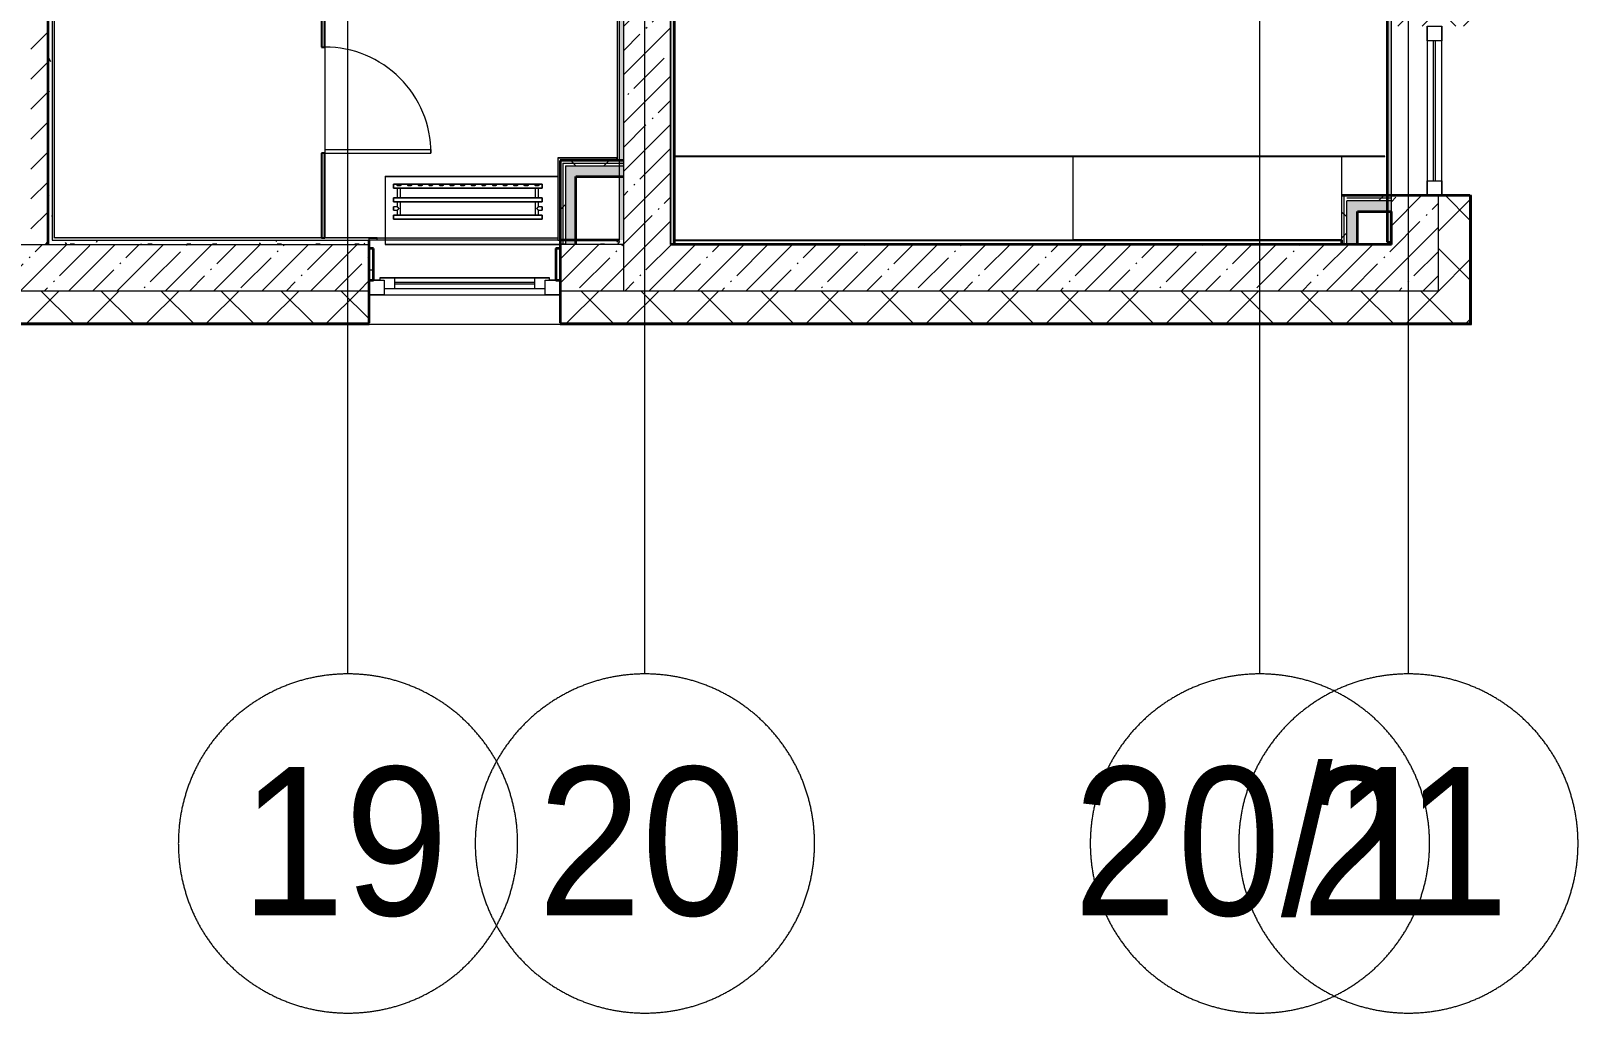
# Model space of a CAD drawing. Header units: millimetres. Extents: x 3914 to 443608, y -156176 to 78197.
# Drawn here: x 244029 to 251324, y -149484 to -144851 of the extents above; entities that cross this region are included whole.
import ezdxf

# ---------------------------------------------------------------- set-up
doc = ezdxf.new("R2010")
doc.units = ezdxf.units.MM
doc.linetypes.add('50_200_ШТРИХ_1Т_ш5_п1_п1_', pattern=[700, 500, -100, 0, -100])
doc.layers.add('A-AREA-PATT-2', color=7, linetype='Continuous', lineweight=5, true_color=0xcde0ef, transparency=1)
for name, color, linetype, lineweight in [('A-DOOR-1', 7, 'Continuous', 5), ('A-FLOR', 7, 'Continuous', 9), ('A-GENM', 7, 'Continuous', 9), ('A-GENM-1', 7, 'Continuous', 25), ('A-GLAZ', 7, 'Continuous', 9), ('A-GLAZ-1', 7, 'Continuous', 5), ('A-WALL', 7, 'Continuous', 5), ('A-WALL-1', 7, 'Continuous', 35), ('I-WALL', 7, 'Continuous', 5), ('S-STRS-MBND', 7, 'Continuous', 9), ('Оси', 7, 'Continuous', 9), ('Оси-1', 7, '50_200_ШТРИХ_1Т_ш5_п1_п1_', 9)]:
    doc.layers.add(name, color=color, linetype=linetype, lineweight=lineweight)
doc.layers.add('A-WALL-FNSH-1', color=9, linetype='Continuous', lineweight=5, true_color=0x808080)
doc.layers.add('M-EQPM-6', color=7, linetype='Continuous', lineweight=9, true_color=0xd0d4d8)
doc.styles.add('Arial', font='arial.ttf', dxfattribs={"width": 0.9, "height": 700})
pattern_1 = [(45, (174964.42, -145977.62), (-141.42136, 141.42136), []), (135, (174964.42, -145977.62), (-141.42136, -141.42136), [])]
pattern_2 = [(45, (174964.42, -145977.62), (-114.04925, 114.04925), []), (45, (175078.47, -145977.62), (-114.04925, 114.04925), [201.612, -40.322, 6.706, -33.617])]
pattern_3 = [(0, (174964.42, -145977.62), (243.84, 60.96), [20.117, -162.763, 20.117, -162.763, -975.36]), (0, (174964.42, -145977.62), (243.84, 60.96), [-365.76, 20.117, -345.643, 20.117, -162.763, -426.72]), (0, (174964.42, -145977.62), (243.84, 60.96), [-914.4, 20.117, -101.803, 20.117, -284.683]), (120, (175055.86, -145947.14), (-174.71291, 180.691634), [20.117, -162.763, 20.117, -162.763, -975.36]), (120, (175055.86, -145947.14), (-174.71291, 180.691634), [-365.76, 20.117, -345.643, 20.117, -162.763, -426.72]), (120, (175055.86, -145947.14), (-174.71291, 180.691634), [-914.4, 20.117, -101.803, 20.117, -284.683]), (240, (175086.34, -145825.22), (-69.12709, -241.651634), [20.117, -162.763, 20.117, -162.763, -975.36]), (240, (175086.34, -145825.22), (-69.12709, -241.651634), [-365.76, 20.117, -345.643, 20.117, -162.763, -426.72]), (240, (175086.34, -145825.22), (-69.12709, -241.651634), [-914.4, 20.117, -101.803, 20.117, -284.683])]
pattern_4 = [(45, (174964.42, -145977.62), (-212.132, 212.132), []), (135, (174964.42, -145977.62), (-212.132, -212.132), [])]

# ---------------------------------------------------------------- blocks, each defined once
blk = doc.blocks.new('120_Окно_СКБ_1Ст - 120_Окно_СКБ_1Ст 900х2500_h_-22445987-Объем проектирования 2 этажа')
at = {"layer": 'A-GLAZ'}
for p, q in [((-450, -127), (-450, -57)), ((-450, -57), (-380, -57)), ((-380, -57), (-380, -127)), ((380, -127), (380, -57)), ((380, -57), (450, -57)), ((450, -57), (450, -127)), ((-380, -127), (-450, -127)), ((-380, -127), (-400, -127)), ((-400, -127), (-400, -137)), ((-400, -137), (400, -137)), ((400, -137), (-400, -137)), ((380, -87), (-380, -87)), ((-380, -87), (-380, -127)), ((-330, -137), (-330, -87)), ((330, -137), (330, -87)), ((380, -127), (380, -87)), ((450, -127), (380, -127)), ((400, -127), (380, -127)), ((400, -137), (400, -127))]:
    blk.add_line(p, q, dxfattribs=at)
at = {"layer": 'A-GLAZ-1'}
for p, q in [((450, -57), (-450, -57)), ((-430, -127), (-400, -127)), ((-330, -107), (330, -107)), ((330, -117), (-330, -117)), ((400, -127), (430, -127))]:
    blk.add_line(p, q, dxfattribs=at)
blk = doc.blocks.new('120_Окно_СКБ_1Ст - 120_Окно_СКБ_1Ст 800х2500 EI30-23532001-Объем проектирования 2 этажа')
at = {"layer": 'A-GLAZ'}
for p, q in [((-400, -127), (-400, -57)), ((-400, -57), (-330, -57)), ((-330, -57), (-330, -127)), ((330, -127), (330, -57)), ((330, -57), (400, -57)), ((400, -57), (400, -127)), ((-330, -127), (-400, -127)), ((400, -127), (330, -127))]:
    blk.add_line(p, q, dxfattribs=at)
at = {"layer": 'A-GLAZ-1'}
for p, q in [((400, -57), (-400, -57)), ((-400, -127), (400, -127)), ((330, -87), (-330, -87)), ((330, -97), (-330, -97))]:
    blk.add_line(p, q, dxfattribs=at)
blk = doc.blocks.new('radiator_prado_classic_z_tip_30_po exemplyaru - Classic Z Тип 30-500-V466-Объем проектирования 2 этажа')
at = {"layer": 'M-EQPM-6'}
for p, q in [((0, 228), (0, 210)), ((700, 228), (0, 228)), ((0, 210), (0, 228)), ((0, 228), (12.5, 228)), ((12.5, 228), (37.5, 228)), ((37.5, 228), (12.5, 228)), ((12.5, 228), (37.5, 228)), ((12.5, 228), (17.5, 223)), ((12.5, 228), (17.5, 223)), ((32.5, 223), (17.5, 223)), ((17.5, 223), (32.5, 223)), ((32.5, 223), (37.5, 228)), ((37.5, 228), (32.5, 223)), ((37.5, 228), (62.5, 228)), ((62.5, 228), (87.5, 228)), ((87.5, 228), (62.5, 228)), ((62.5, 228), (87.5, 228)), ((62.5, 228), (67.5, 223)), ((62.5, 228), (67.5, 223)), ((82.5, 223), (67.5, 223)), ((67.5, 223), (82.5, 223)), ((82.5, 223), (87.5, 228)), ((87.5, 228), (82.5, 223)), ((87.5, 228), (112.5, 228)), ((112.5, 228), (137.5, 228)), ((137.5, 228), (112.5, 228)), ((112.5, 228), (137.5, 228)), ((112.5, 228), (117.5, 223)), ((112.5, 228), (117.5, 223)), ((132.5, 223), (117.5, 223)), ((117.5, 223), (132.5, 223)), ((132.5, 223), (137.5, 228)), ((137.5, 228), (132.5, 223)), ((137.5, 228), (162.5, 228)), ((162.5, 228), (187.5, 228)), ((187.5, 228), (162.5, 228)), ((162.5, 228), (187.5, 228)), ((162.5, 228), (167.5, 223)), ((162.5, 228), (167.5, 223)), ((182.5, 223), (167.5, 223)), ((167.5, 223), (182.5, 223)), ((182.5, 223), (187.5, 228)), ((187.5, 228), (182.5, 223)), ((187.5, 228), (212.5, 228)), ((212.5, 228), (237.5, 228)), ((237.5, 228), (212.5, 228)), ((212.5, 228), (237.5, 228)), ((212.5, 228), (217.5, 223)), ((212.5, 228), (217.5, 223)), ((232.5, 223), (217.5, 223)), ((217.5, 223), (232.5, 223)), ((232.5, 223), (237.5, 228)), ((237.5, 228), (232.5, 223)), ((237.5, 228), (262.5, 228)), ((262.5, 228), (287.5, 228)), ((287.5, 228), (262.5, 228)), ((262.5, 228), (287.5, 228)), ((262.5, 228), (267.5, 223)), ((262.5, 228), (267.5, 223)), ((282.5, 223), (267.5, 223)), ((267.5, 223), (282.5, 223)), ((282.5, 223), (287.5, 228)), ((287.5, 228), (282.5, 223)), ((287.5, 228), (312.5, 228)), ((312.5, 228), (337.5, 228)), ((337.5, 228), (312.5, 228)), ((312.5, 228), (337.5, 228)), ((312.5, 228), (317.5, 223)), ((312.5, 228), (317.5, 223)), ((332.5, 223), (317.5, 223)), ((317.5, 223), (332.5, 223)), ((332.5, 223), (337.5, 228)), ((337.5, 228), (332.5, 223)), ((337.5, 228), (362.5, 228)), ((362.5, 228), (387.5, 228)), ((387.5, 228), (362.5, 228)), ((362.5, 228), (387.5, 228)), ((362.5, 228), (367.5, 223)), ((362.5, 228), (367.5, 223)), ((382.5, 223), (367.5, 223)), ((367.5, 223), (382.5, 223)), ((382.5, 223), (387.5, 228)), ((387.5, 228), (382.5, 223)), ((387.5, 228), (412.5, 228)), ((412.5, 228), (437.5, 228)), ((437.5, 228), (412.5, 228)), ((412.5, 228), (437.5, 228)), ((412.5, 228), (417.5, 223)), ((412.5, 228), (417.5, 223)), ((432.5, 223), (417.5, 223)), ((417.5, 223), (432.5, 223)), ((432.5, 223), (437.5, 228)), ((437.5, 228), (432.5, 223)), ((437.5, 228), (462.5, 228)), ((462.5, 228), (487.5, 228)), ((487.5, 228), (462.5, 228)), ((462.5, 228), (487.5, 228)), ((462.5, 228), (467.5, 223)), ((462.5, 228), (467.5, 223)), ((482.5, 223), (467.5, 223)), ((467.5, 223), (482.5, 223)), ((482.5, 223), (487.5, 228)), ((487.5, 228), (482.5, 223)), ((487.5, 228), (512.5, 228)), ((512.5, 228), (537.5, 228)), ((537.5, 228), (512.5, 228)), ((512.5, 228), (537.5, 228)), ((512.5, 228), (517.5, 223)), ((512.5, 228), (517.5, 223)), ((532.5, 223), (517.5, 223)), ((517.5, 223), (532.5, 223)), ((532.5, 223), (537.5, 228)), ((537.5, 228), (532.5, 223)), ((537.5, 228), (562.5, 228)), ((562.5, 228), (587.5, 228)), ((587.5, 228), (562.5, 228)), ((562.5, 228), (587.5, 228)), ((562.5, 228), (567.5, 223)), ((562.5, 228), (567.5, 223)), ((582.5, 223), (567.5, 223)), ((567.5, 223), (582.5, 223)), ((582.5, 223), (587.5, 228)), ((587.5, 228), (582.5, 223)), ((587.5, 228), (612.5, 228)), ((612.5, 228), (637.5, 228)), ((637.5, 228), (612.5, 228)), ((612.5, 228), (637.5, 228)), ((612.5, 228), (617.5, 223)), ((617.5, 223), (612.5, 228)), ((632.5, 223), (617.5, 223)), ((617.5, 223), (632.5, 223)), ((632.5, 223), (637.5, 228)), ((637.5, 228), (632.5, 223)), ((637.5, 228), (662.5, 228)), ((662.5, 228), (687.5, 228)), ((687.5, 228), (662.5, 228)), ((662.5, 228), (687.5, 228)), ((662.5, 228), (667.5, 223)), ((662.5, 228), (667.5, 223)), ((682.5, 223), (667.5, 223)), ((667.5, 223), (682.5, 223)), ((682.5, 223), (686.1, 226.6)), ((686.1, 226.6), (682.5, 223)), ((689.8, 228), (700, 228)), ((700, 210), (700, 228)), ((700, 228), (700, 210)), ((0, 210), (700, 210)), ((17.8, 210), (0, 210)), ((525, 164), (0, 164)), ((0, 164), (0, 146)), ((0, 146), (0, 164)), ((0, 164), (17.8, 164)), ((0, 146), (700, 146)), ((18.5, 146), (0, 146)), ((17.5, 210), (17.5, 164)), ((17.5, 210), (17.5, 164)), ((17.8, 210), (17.5, 210)), ((17.5, 210), (17.8, 210)), ((17.8, 210), (17.5, 210)), ((17.5, 210), (32.5, 210)), ((17.8, 164), (17.5, 164)), ((17.5, 164), (17.8, 164)), ((17.8, 164), (17.5, 164)), ((17.5, 164), (31.5, 164)), ((17.5, 146), (17.5, 121.5)), ((17.5, 146), (17.5, 121.5)), ((17.5, 146), (17.8, 146)), ((18.5, 146), (17.5, 146)), ((17.5, 146), (18.5, 146)), ((19.7, 146), (17.5, 146)), ((32.2, 210), (17.8, 210)), ((17.8, 210), (18.5, 210)), ((32.2, 210), (17.8, 210)), ((21.2, 164), (17.8, 164)), ((17.8, 164), (32.2, 164)), ((32.2, 164), (17.8, 164)), ((17.8, 146), (18.5, 146)), ((18.5, 210), (19.7, 210)), ((18.5, 146), (23.1, 146)), ((19.7, 146), (18.5, 146)), ((18.5, 146), (32.2, 146)), ((19.7, 210), (21.2, 210)), ((23.1, 146), (19.7, 146)), ((23.1, 146), (19.7, 146)), ((21.2, 210), (23.1, 210)), ((25, 164), (21.2, 164)), ((23.1, 210), (25, 210)), ((23.1, 146), (32.2, 146)), ((25, 146), (23.1, 146)), ((32.5, 146), (23.1, 146)), ((25, 210), (32.2, 210)), ((32.2, 164), (25, 164)), ((32.2, 146), (25, 146)), ((31.5, 164), (32.2, 164)), ((32.5, 210), (32.2, 210)), ((32.2, 210), (32.5, 210)), ((32.5, 210), (32.2, 210)), ((667.8, 210), (32.2, 210)), ((32.5, 164), (32.2, 164)), ((32.2, 164), (32.5, 164)), ((32.5, 164), (32.2, 164)), ((32.2, 164), (32.5, 164)), ((32.2, 164), (525, 164)), ((32.2, 146), (32.5, 146)), ((32.5, 146), (32.2, 146)), ((32.2, 146), (32.5, 146)), ((667.8, 146), (32.2, 146)), ((32.5, 164), (32.5, 210)), ((32.5, 164), (32.5, 210)), ((32.5, 82), (32.5, 146)), ((32.5, 82), (32.5, 146)), ((700, 164), (526.4, 164)), ((526.4, 164), (667.8, 164)), ((667.5, 210), (667.5, 164)), ((667.5, 210), (667.5, 164)), ((667.8, 210), (667.5, 210)), ((667.5, 210), (668.5, 210)), ((667.8, 210), (667.5, 210)), ((667.5, 210), (667.8, 210)), ((667.8, 164), (667.5, 164)), ((667.5, 164), (682.5, 164)), ((667.8, 164), (667.5, 164)), ((667.5, 164), (667.8, 164)), ((667.5, 146), (667.5, 82)), ((667.5, 146), (667.5, 82)), ((667.5, 146), (667.8, 146)), ((673.1, 146), (667.5, 146)), ((667.5, 146), (667.8, 146)), ((667.8, 146), (667.5, 146)), ((668.5, 210), (667.8, 210)), ((682.2, 210), (667.8, 210)), ((667.8, 210), (682.2, 210)), ((682.2, 164), (667.8, 164)), ((673.1, 164), (667.8, 164)), ((667.8, 164), (682.2, 164)), ((667.8, 146), (681.5, 146)), ((667.8, 146), (668.5, 146)), ((676.9, 146), (667.8, 146)), ((671.2, 210), (668.5, 210)), ((668.5, 210), (669.7, 210)), ((668.5, 146), (671.2, 146)), ((669.7, 210), (673.1, 210)), ((682.2, 210), (671.2, 210)), ((671.2, 146), (681.5, 146)), ((673.1, 210), (676.9, 210)), ((682.2, 164), (673.1, 164)), ((678.7, 146), (673.1, 146)), ((676.9, 210), (682.5, 210)), ((680.3, 146), (676.9, 146)), ((682.2, 146), (678.7, 146)), ((681.5, 146), (680.3, 146)), ((681.5, 146), (682.5, 146)), ((681.5, 146), (682.5, 146)), ((682.2, 146), (681.5, 146)), ((700, 146), (681.5, 146)), ((682.5, 210), (682.2, 210)), ((682.5, 210), (682.2, 210)), ((682.2, 210), (682.5, 210)), ((700, 210), (682.2, 210)), ((682.5, 164), (682.2, 164)), ((682.5, 164), (682.2, 164)), ((682.2, 164), (682.5, 164)), ((682.2, 164), (700, 164)), ((682.5, 146), (682.2, 146)), ((682.5, 146), (682.2, 146)), ((682.5, 164), (682.5, 210)), ((682.5, 164), (682.5, 210)), ((682.5, 121.5), (682.5, 146)), ((682.5, 121.5), (682.5, 146)), ((700, 146), (700, 164)), ((700, 164), (700, 146)), ((17.5, 121.5), (0, 121.5)), ((17.5, 121.5), (0, 121.5)), ((0, 121.5), (0, 120.5)), ((0, 106.5), (0, 121.5)), ((0, 120.5), (0, 107.5)), ((0, 120.5), (0, 119.3)), ((0, 114), (0, 120.5)), ((0, 120.5), (0, 120.5)), ((0, 119.3), (0, 117.8)), ((0, 117.8), (0, 114)), ((0, 114), (0, 110.3)), ((0, 107.5), (0, 114)), ((0, 110.3), (0, 108.7)), ((0, 108.7), (0, 107.5)), ((0, 107.5), (0, 106.5)), ((0, 107.5), (0, 107.5)), ((0, 106.5), (17.5, 106.5)), ((0, 106.5), (17.5, 106.5)), ((700, 82), (0, 82)), ((0, 82), (0, 64)), ((0, 64), (0, 82)), ((0, 82), (18.5, 82)), ((17.5, 106.5), (17.5, 82)), ((17.5, 106.5), (17.5, 82)), ((18.5, 82), (17.5, 82)), ((17.5, 82), (18.5, 82)), ((17.8, 82), (17.5, 82)), ((17.5, 82), (31.5, 82)), ((18.5, 82), (17.8, 82)), ((32.2, 82), (18.5, 82)), ((18.5, 82), (23.1, 82)), ((32.2, 82), (18.5, 82)), ((23.1, 82), (30.3, 82)), ((30.3, 82), (32.2, 82)), ((31.5, 82), (32.5, 82)), ((32.5, 82), (32.2, 82)), ((32.2, 82), (32.5, 82)), ((32.5, 82), (32.2, 82)), ((32.2, 82), (667.8, 82)), ((667.8, 82), (667.5, 82)), ((667.5, 82), (680.3, 82)), ((667.8, 82), (667.5, 82)), ((667.5, 82), (667.8, 82)), ((681.5, 82), (667.8, 82)), ((681.5, 82), (667.8, 82)), ((667.8, 82), (669.7, 82)), ((669.7, 82), (673.1, 82)), ((673.1, 82), (678.7, 82)), ((678.7, 82), (681.5, 82)), ((680.3, 82), (682.5, 82)), ((682.5, 82), (681.5, 82)), ((682.5, 82), (681.5, 82)), ((681.5, 82), (682.5, 82)), ((681.5, 82), (700, 82)), ((700, 121.5), (682.5, 121.5)), ((700, 121.5), (682.5, 121.5)), ((682.5, 82), (682.5, 106.5)), ((682.5, 106.5), (700, 106.5)), ((682.5, 82), (682.5, 106.5)), ((682.5, 106.5), (700, 106.5)), ((700, 121.5), (700, 106.5)), ((700, 120.5), (700, 121.5)), ((700, 121.5), (700, 120.5)), ((700, 120.5), (700, 121.5)), ((700, 107.5), (700, 120.5)), ((700, 120.5), (700, 107.5)), ((700, 107.5), (700, 120.5)), ((700, 106.5), (700, 107.5)), ((700, 107.5), (700, 106.5)), ((700, 106.5), (700, 107.5)), ((700, 64), (700, 82)), ((700, 82), (700, 64)), ((700, 64), (0, 64)), ((0, 64), (700, 64))]:
    blk.add_line(p, q, dxfattribs=at)
for points, knots in [([(18.5, 120.5), (18.4, 120.6), (18.3, 120.7), (18.1, 120.9), (17.9, 121.1), (17.8, 121.2), (17.7, 121.3), (17.5, 121.5), (17.5, 121.5), (17.5, 121.5)], [0.7142857, 0.7142857, 0.7142857, 0.7142857, 0.75, 0.7857143, 0.8214286, 0.8571429, 0.8928571, 0.9285714, 1, 1, 1, 1]), ([(17.5, 121.5), (17.5, 121.5), (17.5, 121.5), (17.7, 121.3), (17.8, 121.2), (17.9, 121.1), (18.1, 120.9), (18.3, 120.7), (18.4, 120.6), (18.5, 120.5)], [0, 0, 0, 0, 0.0714286, 0.1071429, 0.1428571, 0.1785714, 0.2142857, 0.25, 0.2857143, 0.2857143, 0.2857143, 0.2857143]), ([(17.5, 121.5), (17.5, 121.5), (17.5, 121.5), (17.7, 121.3), (17.8, 121.2), (17.9, 121.1), (18.1, 120.9), (18.3, 120.7), (18.4, 120.6), (18.5, 120.5)], [0, 0, 0, 0, 0.0714286, 0.1071429, 0.1428571, 0.1785714, 0.2142857, 0.25, 0.2857143, 0.2857143, 0.2857143, 0.2857143]), ([(25, 114), (24.5, 114.5), (23.6, 115.4), (22.4, 116.6), (21.6, 117.4), (21.1, 117.9), (20.8, 118.2), (20.5, 118.5), (20.2, 118.8), (19.8, 119.1), (19.6, 119.4), (19.3, 119.7), (19, 120), (18.7, 120.3), (18.5, 120.5), (18.3, 120.7), (18.1, 120.9), (17.9, 121.1), (17.8, 121.2), (17.7, 121.3), (17.5, 121.5), (17.5, 121.5), (17.5, 121.5)], [0, 0, 0, 0, 0.142857, 0.285714, 0.357143, 0.392857, 0.428571, 0.464286, 0.5, 0.535714, 0.571429, 0.607143, 0.642857, 0.678571, 0.714286, 0.75, 0.785714, 0.821429, 0.857143, 0.892857, 0.928571, 1, 1, 1, 1]), ([(17.5, 106.5), (17.5, 106.5), (17.5, 106.5), (17.7, 106.7), (17.8, 106.8), (17.9, 106.9), (18.1, 107.1), (18.3, 107.3), (18.5, 107.5), (18.7, 107.7), (19, 108), (19.3, 108.3), (19.6, 108.6), (19.8, 108.9), (20.3, 109.3), (20.7, 109.7), (21.1, 110.1), (21.6, 110.6), (22.4, 111.4), (23.6, 112.6), (24.5, 113.5), (25, 114)], [0, 0, 0, 0, 0.071429, 0.107143, 0.142857, 0.178571, 0.214286, 0.25, 0.285714, 0.321429, 0.357143, 0.392857, 0.428571, 0.464286, 0.5, 0.571429, 0.607143, 0.642857, 0.714286, 0.857143, 1, 1, 1, 1]), ([(17.5, 106.5), (17.5, 106.5), (17.5, 106.5), (17.7, 106.7), (17.8, 106.8), (17.9, 106.9), (18.1, 107.1), (18.3, 107.3), (18.4, 107.4), (18.5, 107.5)], [0, 0, 0, 0, 0.0714286, 0.1071429, 0.1428571, 0.1785714, 0.2142857, 0.25, 0.2857143, 0.2857143, 0.2857143, 0.2857143]), ([(18.5, 107.5), (18.4, 107.4), (18.3, 107.3), (18.1, 107.1), (17.9, 106.9), (17.8, 106.8), (17.7, 106.7), (17.5, 106.5), (17.5, 106.5), (17.5, 106.5)], [0.7142857, 0.7142857, 0.7142857, 0.7142857, 0.75, 0.7857143, 0.8214286, 0.8571429, 0.8928571, 0.9285714, 1, 1, 1, 1]), ([(18.5, 107.5), (18.4, 107.4), (18.3, 107.3), (18.1, 107.1), (17.9, 106.9), (17.8, 106.8), (17.7, 106.7), (17.5, 106.5), (17.5, 106.5), (17.5, 106.5)], [0.7142857, 0.7142857, 0.7142857, 0.7142857, 0.75, 0.7857143, 0.8214286, 0.8571429, 0.8928571, 0.9285714, 1, 1, 1, 1]), ([(19.6, 119.4), (19.7, 119.3), (19.9, 119.2), (20.3, 118.7), (20.7, 118.3), (21.1, 117.9), (21.6, 117.4), (21.9, 117.1), (22.1, 116.9)], [0.4285714, 0.4285714, 0.4285714, 0.4285714, 0.4642857, 0.5, 0.5714286, 0.6071429, 0.6428571, 0.7142857, 0.7142857, 0.7142857, 0.7142857]), ([(19.6, 119.4), (19.7, 119.3), (19.8, 119.1), (20.3, 118.7), (20.7, 118.3), (21.1, 117.9), (21.6, 117.4), (21.9, 117.1), (22.1, 116.9)], [0.4285714, 0.4285714, 0.4285714, 0.4285714, 0.4642857, 0.5, 0.5714286, 0.6071429, 0.6428571, 0.7142857, 0.7142857, 0.7142857, 0.7142857]), ([(19.6, 108.6), (19.7, 108.7), (19.9, 108.8), (20.3, 109.3), (20.7, 109.7), (21.1, 110.1), (21.6, 110.6), (21.9, 110.9), (22.1, 111.1)], [0.4285714, 0.4285714, 0.4285714, 0.4285714, 0.4642857, 0.5, 0.5714286, 0.6071429, 0.6428571, 0.7142857, 0.7142857, 0.7142857, 0.7142857]), ([(22.1, 111.1), (21.9, 110.9), (21.6, 110.6), (21.1, 110.1), (20.8, 109.8), (20.5, 109.5), (20.2, 109.2), (19.9, 108.8), (19.7, 108.7), (19.6, 108.6)], [0.2857143, 0.2857143, 0.2857143, 0.2857143, 0.3571429, 0.3928571, 0.4285714, 0.4642857, 0.5, 0.5357143, 0.5714286, 0.5714286, 0.5714286, 0.5714286]), ([(22.1, 111.1), (21.9, 110.9), (21.6, 110.6), (21.1, 110.1), (20.8, 109.8), (20.5, 109.5), (20.2, 109.2), (19.8, 108.9), (19.7, 108.7), (19.6, 108.6)], [0.2857143, 0.2857143, 0.2857143, 0.2857143, 0.3571429, 0.3928571, 0.4285714, 0.4642857, 0.5, 0.5357143, 0.5714286, 0.5714286, 0.5714286, 0.5714286]), ([(22.1, 116.9), (21.9, 117.1), (21.6, 117.4), (21.1, 117.9), (20.9, 118.1), (20.8, 118.2)], [0.2857143, 0.2857143, 0.2857143, 0.2857143, 0.3571429, 0.3928571, 0.4285714, 0.4285714, 0.4285714, 0.4285714]), ([(675, 114), (675.5, 114.5), (676.4, 115.4), (677.6, 116.6), (678.4, 117.4), (678.9, 117.9), (679.2, 118.2), (679.5, 118.5), (679.8, 118.8), (680.1, 119.2), (680.4, 119.4), (680.7, 119.7), (681, 120), (681.3, 120.3), (681.5, 120.5), (681.7, 120.7), (681.9, 120.9), (682.1, 121.1), (682.2, 121.2), (682.3, 121.3), (682.5, 121.5), (682.5, 121.5), (682.5, 121.5)], [0, 0, 0, 0, 0.142857, 0.285714, 0.357143, 0.392857, 0.428571, 0.464286, 0.5, 0.535714, 0.571429, 0.607143, 0.642857, 0.678571, 0.714286, 0.75, 0.785714, 0.821429, 0.857143, 0.892857, 0.928571, 1, 1, 1, 1]), ([(682.5, 106.5), (682.5, 106.5), (682.5, 106.5), (682.3, 106.7), (682.2, 106.8), (682.1, 106.9), (681.9, 107.1), (681.7, 107.3), (681.5, 107.5), (681.3, 107.7), (681, 108), (680.7, 108.3), (680.4, 108.6), (680.1, 108.8), (679.7, 109.3), (679.3, 109.7), (678.9, 110.1), (678.4, 110.6), (677.6, 111.4), (676.4, 112.6), (675.5, 113.5), (675, 114)], [0, 0, 0, 0, 0.071429, 0.107143, 0.142857, 0.178571, 0.214286, 0.25, 0.285714, 0.321429, 0.357143, 0.392857, 0.428571, 0.464286, 0.5, 0.571429, 0.607143, 0.642857, 0.714286, 0.857143, 1, 1, 1, 1]), ([(680.4, 119.4), (680.3, 119.3), (680.1, 119.2), (679.7, 118.7), (679.3, 118.3), (678.9, 117.9), (678.4, 117.4), (678.1, 117.1), (677.9, 116.9)], [0.4285714, 0.4285714, 0.4285714, 0.4285714, 0.4642857, 0.5, 0.5714286, 0.6071429, 0.6428571, 0.7142857, 0.7142857, 0.7142857, 0.7142857]), ([(680.4, 119.4), (680.3, 119.3), (680.1, 119.2), (679.7, 118.7), (679.3, 118.3), (678.9, 117.9), (678.4, 117.4), (678.1, 117.1), (677.9, 116.9)], [0.4285714, 0.4285714, 0.4285714, 0.4285714, 0.4642857, 0.5, 0.5714286, 0.6071429, 0.6428571, 0.7142857, 0.7142857, 0.7142857, 0.7142857]), ([(677.9, 116.9), (678.1, 117.1), (678.4, 117.4), (678.9, 117.9), (679.1, 118.1), (679.2, 118.2)], [0.2857143, 0.2857143, 0.2857143, 0.2857143, 0.3571429, 0.3928571, 0.4285714, 0.4285714, 0.4285714, 0.4285714]), ([(677.9, 111.1), (678.1, 110.9), (678.4, 110.6), (678.9, 110.1), (679.2, 109.8), (679.5, 109.5), (679.8, 109.2), (680.1, 108.8), (680.3, 108.7), (680.4, 108.6)], [0.2857143, 0.2857143, 0.2857143, 0.2857143, 0.3571429, 0.3928571, 0.4285714, 0.4642857, 0.5, 0.5357143, 0.5714286, 0.5714286, 0.5714286, 0.5714286]), ([(677.9, 111.1), (678.1, 110.9), (678.4, 110.6), (678.9, 110.1), (679.2, 109.8), (679.5, 109.5), (679.8, 109.2), (680.1, 108.8), (680.3, 108.7), (680.4, 108.6)], [0.2857143, 0.2857143, 0.2857143, 0.2857143, 0.3571429, 0.3928571, 0.4285714, 0.4642857, 0.5, 0.5357143, 0.5714286, 0.5714286, 0.5714286, 0.5714286]), ([(680.4, 108.6), (680.3, 108.7), (680.1, 108.8), (679.7, 109.3), (679.3, 109.7), (678.9, 110.1), (678.4, 110.6), (678.1, 110.9), (677.9, 111.1)], [0.4285714, 0.4285714, 0.4285714, 0.4285714, 0.4642857, 0.5, 0.5714286, 0.6071429, 0.6428571, 0.7142857, 0.7142857, 0.7142857, 0.7142857]), ([(682.5, 121.5), (682.5, 121.5), (682.5, 121.5), (682.3, 121.3), (682.2, 121.2), (682.1, 121.1), (681.9, 120.9), (681.7, 120.7), (681.6, 120.6), (681.5, 120.5)], [0, 0, 0, 0, 0.0714286, 0.1071429, 0.1428571, 0.1785714, 0.2142857, 0.25, 0.2857143, 0.2857143, 0.2857143, 0.2857143]), ([(682.5, 121.5), (682.5, 121.5), (682.5, 121.5), (682.3, 121.3), (682.2, 121.2), (682.1, 121.1), (681.9, 120.9), (681.7, 120.7), (681.6, 120.6), (681.5, 120.5)], [0, 0, 0, 0, 0.0714286, 0.1071429, 0.1428571, 0.1785714, 0.2142857, 0.25, 0.2857143, 0.2857143, 0.2857143, 0.2857143]), ([(681.5, 120.5), (681.6, 120.6), (681.7, 120.7), (681.9, 120.9), (682.1, 121.1), (682.2, 121.2), (682.3, 121.3), (682.5, 121.5), (682.5, 121.5), (682.5, 121.5)], [0.7142857, 0.7142857, 0.7142857, 0.7142857, 0.75, 0.7857143, 0.8214286, 0.8571429, 0.8928571, 0.9285714, 1, 1, 1, 1]), ([(681.5, 107.5), (681.6, 107.4), (681.7, 107.3), (681.9, 107.1), (682.1, 106.9), (682.2, 106.8), (682.3, 106.7), (682.5, 106.5), (682.5, 106.5), (682.5, 106.5)], [0.7142857, 0.7142857, 0.7142857, 0.7142857, 0.75, 0.7857143, 0.8214286, 0.8571429, 0.8928571, 0.9285714, 1, 1, 1, 1]), ([(681.5, 107.5), (681.6, 107.4), (681.7, 107.3), (681.9, 107.1), (682.1, 106.9), (682.2, 106.8), (682.3, 106.7), (682.5, 106.5), (682.5, 106.5), (682.5, 106.5)], [0.7142857, 0.7142857, 0.7142857, 0.7142857, 0.75, 0.7857143, 0.8214286, 0.8571429, 0.8928571, 0.9285714, 1, 1, 1, 1]), ([(682.5, 106.5), (682.5, 106.5), (682.5, 106.5), (682.3, 106.7), (682.2, 106.8), (682.1, 106.9), (681.9, 107.1), (681.7, 107.3), (681.6, 107.4), (681.5, 107.5)], [0, 0, 0, 0, 0.0714286, 0.1071429, 0.1428571, 0.1785714, 0.2142857, 0.25, 0.2857143, 0.2857143, 0.2857143, 0.2857143])]:
    blk.add_open_spline(points, degree=3, knots=knots, dxfattribs=at)
for points in [[(19.6, 119.4), (19.5, 119.5), (19.3, 119.7), (19, 120), (18.7, 120.3), (18.6, 120.4), (18.5, 120.5)], [(18.5, 120.5), (18.6, 120.4), (18.7, 120.3), (19, 120), (19.3, 119.7), (19.5, 119.5), (19.6, 119.4)], [(18.5, 120.5), (18.6, 120.4), (18.7, 120.3), (19, 120), (19.3, 119.7), (19.5, 119.5), (19.6, 119.4)], [(18.5, 107.5), (18.6, 107.6), (18.7, 107.7), (19, 108), (19.3, 108.3), (19.5, 108.5), (19.6, 108.6)], [(19.6, 108.6), (19.5, 108.5), (19.3, 108.3), (19, 108), (18.7, 107.7), (18.6, 107.6), (18.5, 107.5)], [(19.6, 108.6), (19.5, 108.5), (19.3, 108.3), (19, 108), (18.7, 107.7), (18.6, 107.6), (18.5, 107.5)], [(20.8, 118.2), (20.7, 118.3), (20.5, 118.5), (20.2, 118.8), (19.9, 119.2), (19.7, 119.3), (19.6, 119.4)], [(25, 114), (24.5, 114.5), (23.6, 115.4), (22.6, 116.4), (22.1, 116.9)], [(22.1, 116.9), (22.6, 116.4), (23.6, 115.4), (24.5, 114.5), (25, 114)], [(22.1, 116.9), (22.6, 116.4), (23.6, 115.4), (24.5, 114.5), (25, 114)], [(22.1, 111.1), (22.6, 111.6), (23.6, 112.6), (24.5, 113.5), (25, 114)], [(25, 114), (24.5, 113.5), (23.6, 112.6), (22.6, 111.6), (22.1, 111.1)], [(25, 114), (24.5, 113.5), (23.6, 112.6), (22.6, 111.6), (22.1, 111.1)], [(677.9, 116.9), (677.4, 116.4), (676.4, 115.4), (675.5, 114.5), (675, 114)], [(675, 114), (675.5, 114.5), (676.4, 115.4), (677.4, 116.4), (677.9, 116.9)], [(676.4, 115.4), (676, 115), (675.5, 114.5), (675, 114)], [(675, 114), (675.5, 113.5), (676.4, 112.6), (677.4, 111.6), (677.9, 111.1)], [(675, 114), (675.5, 113.5), (676.4, 112.6), (677.4, 111.6), (677.9, 111.1)], [(677.9, 111.1), (677.4, 111.6), (676.4, 112.6), (675.5, 113.5), (675, 114)], [(677.9, 116.9), (677.4, 116.4), (676.9, 115.9), (676.4, 115.4)], [(679.2, 118.2), (679.3, 118.3), (679.5, 118.5), (679.8, 118.8), (680.1, 119.2), (680.3, 119.3), (680.4, 119.4)], [(681.5, 120.5), (681.4, 120.4), (681.3, 120.3), (681, 120), (680.7, 119.7), (680.5, 119.5), (680.4, 119.4)], [(681.5, 120.5), (681.4, 120.4), (681.3, 120.3), (681, 120), (680.7, 119.7), (680.5, 119.5), (680.4, 119.4)], [(680.4, 119.4), (680.5, 119.5), (680.7, 119.7), (681, 120), (681.3, 120.3), (681.4, 120.4), (681.5, 120.5)], [(680.4, 108.6), (680.5, 108.5), (680.7, 108.3), (681, 108), (681.3, 107.7), (681.4, 107.6), (681.5, 107.5)], [(680.4, 108.6), (680.5, 108.5), (680.7, 108.3), (681, 108), (681.3, 107.7), (681.4, 107.6), (681.5, 107.5)], [(681.5, 107.5), (681.4, 107.6), (681.3, 107.7), (681, 108), (680.7, 108.3), (680.5, 108.5), (680.4, 108.6)]]:
    blk.add_open_spline(points, degree=3, dxfattribs=at)
blk = doc.blocks.new('131_Сантехническая перегородка_Дверь_сдвиг_ - СД-1-30819161-Объем проектирования 2 этажа')
at = {"layer": 'A-GENM'}
for points in [[(0, -8), (400, -8), (400, 8), (0, 8)], [(900, -8), (1061.8, -8), (1061.8, 8), (900, 8)]]:
    blk.add_hatch(color=256, dxfattribs=at).paths.add_polyline_path(points)
at = {"layer": 'A-DOOR-1'}
for p, q in [((416, -8), (400, -8)), ((400, -8), (400, -508)), ((416, -8), (416, -508)), ((416, -508), (400, -508))]:
    blk.add_line(p, q, dxfattribs=at)
blk.add_arc((400, -8), 500, 270, 0, dxfattribs=at)
at = {"layer": 'A-GENM-1'}
for p, q in [((400, 8), (0, 8)), ((0, 8), (0, -8)), ((400, -8), (400, 8)), ((1100, 8), (900, 8)), ((900, 8), (900, -8)), ((1100, -8), (1100, 8)), ((0, -8), (400, -8)), ((900, -8), (1100, -8))]:
    blk.add_line(p, q, dxfattribs=at)
blk = doc.blocks.new('Ось сетки - D8-29747960-Объем проектирования 2 этажа')
at = {"layer": 'Оси-1'}
for start, end in [(360, 180), (180, 360)]:
    blk.add_arc((0, 0), 4, start, end, dxfattribs=at)

msp = doc.modelspace()

# ---------------------------------------------------------------- hatches: boundary and pattern name
at = {"layer": 'A-AREA-PATT-2'}
h = msp.add_hatch(color=256, dxfattribs=at)
h.paths.add_polyline_path([(244134.9, -145832.1), (246519.4, -145832.1), (246519.5, -145456.6), (246791.9, -145456.6), (246791.9, -145451.1), (246513.9, -145450.9), (246513.9, -145826.6), (244140.4, -145826.6), (244140.4, -142248.6), (245415.4, -142248.6), (245415.4, -138328.6), (245599.4, -138328.6), (245599.4, -138323.1), (245409.9, -138323.1), (245409.9, -142243.1), (244134.9, -142243.1), (244134.9, -145590.9)])
h.paths.add_polyline_path([(246798.9, -145456.6), (246798.9, -138323.1), (246699.4, -138323.1), (246699.4, -138328.6), (246793.4, -138328.6), (246793.4, -145456.6)])
h.paths.add_polyline_path([(244206.7, -144755.5), (244219, -144746.6), (244219, -144740.1), (244210.5, -144740.9), (244207.9, -144743.6), (244199.1, -144747.2), (244177.1, -144740.1), (244179.2, -144746.6), (244191.5, -144755.5), (244199.1, -144755.5)])
h.paths.add_polyline_path([(244177.1, -144724.1), (244187.7, -144723.3), (244190.3, -144720.7), (244199.1, -144717), (244221.1, -144724.1), (244219, -144717.7), (244206.7, -144708.7), (244188.5, -144710.9), (244179.2, -144717.7)])
h.paths.add_polyline_path([(244191.5, -143661), (244209.8, -143658.8), (244219, -143652.1), (244219, -143645.6), (244210.9, -143645.6), (244207.9, -143649.1), (244199.1, -143652.7), (244177.1, -143645.6), (244179.2, -143652.1), (244188.5, -143658.8)])
h.paths.add_polyline_path([(244177.1, -143629.6), (244187.7, -143628.8), (244190.3, -143626.2), (244199.1, -143622.5), (244221.1, -143629.6), (244219, -143623.2), (244206.7, -143614.2), (244188.5, -143616.4), (244179.2, -143623.2)])
h.paths.add_polyline_path([(245434.4, -141712.6), (245634.4, -141712.6), (245634.4, -141512.6), (245434.4, -141512.6)])
at = {"layer": 'A-WALL'}
h = msp.add_hatch(dxfattribs=at)
h.set_pattern_fill('FP_24', color=256, style=0, pattern_type=2)
h.set_pattern_definition(pattern_1)
h.paths.add_polyline_path([(250814.4, -146227.6), (250814.4, -145627.6), (250664.4, -145627.6), (250664.4, -146227.6), (250774.8, -146227.6)])
h.paths.add_polyline_path([(250664.4, -144827.6), (250814.4, -144827.6), (250814.4, -142657.6), (250664.4, -142657.6), (250664.4, -143332.3)])
h = msp.add_hatch(dxfattribs=at)
h.set_pattern_fill('FP_24', color=256, style=0, pattern_type=2)
h.set_pattern_definition(pattern_1)
h.paths.add_polyline_path([(250444.4, -146227.6), (250664.4, -146227.6), (250664.4, -146077.6), (246524.4, -146077.6), (246524.4, -146227.6), (250240.9, -146227.6)])
h.paths.add_polyline_path([(242290.8, -146227.6), (245624.4, -146227.6), (245624.4, -146077.6), (242024.4, -146077.6), (242024.4, -146227.6)])
h.paths.add_polyline_path([(240374.4, -146227.6), (241124.4, -146227.6), (241124.4, -146077.6), (240124.4, -146077.6), (240124.4, -146227.6)])
h.paths.add_polyline_path([(236374.4, -146227.6), (237024.4, -146227.6), (237024.4, -146077.6), (235874.4, -146077.6), (235874.4, -146227.6)])
h.paths.add_polyline_path([(233774.4, -146227.6), (233774.4, -146077.6), (233024.4, -146077.6), (233024.4, -146227.6), (233618, -146227.6)])
h.paths.add_polyline_path([(231374.4, -146227.6), (232124.4, -146227.6), (232124.4, -146077.6), (231374.4, -146077.6), (231374.4, -146095.6)])
h.paths.add_polyline_path([(226874.4, -146227.6), (228274.4, -146227.6), (228274.4, -146077.6), (226874.4, -146077.6)])
h.paths.add_polyline_path([(222777, -146227.6), (223774.4, -146227.6), (223774.4, -146077.6), (222374.4, -146077.6), (222374.4, -146227.6)])
h.paths.add_polyline_path([(217874.4, -146227.6), (219000.8, -146227.6), (219000.8, -146077.6), (217624.4, -146077.6), (217624.4, -146227.6), (217717.8, -146227.6)])
h.paths.add_polyline_path([(220274.4, -146227.6), (220274.4, -146077.6), (219900.8, -146077.6), (219900.8, -146227.6)])
h.paths.add_polyline_path([(213454.4, -146227.6), (214524.4, -146227.6), (214524.4, -146077.6), (212954.4, -146077.6), (212954.4, -146227.6), (213381.4, -146227.6)])
h.paths.add_polyline_path([(207974.4, -146227.6), (208834.4, -146227.6), (208834.4, -146077.6), (207974.4, -146077.6), (207974.4, -146095.6)])
h.paths.add_polyline_path([(209767.8, -146227.6), (210854.4, -146227.6), (210854.4, -146077.6), (209734.4, -146077.6), (209734.4, -146227.6)])
h.paths.add_polyline_path([(204708.6, -146227.6), (205874.4, -146227.6), (205874.4, -146077.6), (204174.2, -146077.6), (204174.2, -146227.6)])
h.paths.add_polyline_path([(197481.3, -146227.6), (197674.4, -146227.6), (197674.4, -146077.6), (196574.4, -146077.6), (196574.4, -146227.6), (197474.4, -146227.6)])
h.paths.add_polyline_path([(201094.9, -146227.6), (201374.2, -146227.6), (201374.2, -146077.6), (199774.4, -146077.6), (199774.4, -146227.6), (200524.4, -146227.6)])
h.paths.add_polyline_path([(191624.4, -146227.6), (192224.4, -146227.6), (192224.4, -146077.6), (191074.4, -146077.6), (191074.4, -146227.6)])
h.paths.add_polyline_path([(193774.4, -146227.6), (193774.4, -146077.6), (193124.4, -146077.6), (193124.4, -146227.6), (193144.9, -146227.6)])
h.paths.add_polyline_path([(187124.4, -146227.6), (187974.4, -146227.6), (187974.4, -146077.6), (186624.4, -146077.6), (186624.4, -146227.6), (186640.3, -146227.6)])
h.paths.add_polyline_path([(181581.1, -146227.6), (183524.4, -146227.6), (183524.4, -146077.6), (179594.4, -146077.6), (179594.4, -146227.6), (180858.4, -146227.6)])
h.paths.add_polyline_path([(174854.4, -146227.6), (178694.4, -146227.6), (178694.4, -146077.6), (174704.4, -146077.6), (174704.4, -146227.6)])
at = {"layer": 'I-WALL'}
h = msp.add_hatch(dxfattribs=at)
h.set_pattern_fill('FP_1', color=256, style=0, pattern_type=2)
h.set_pattern_definition(pattern_2)
h.paths.add_polyline_path([(247044.4, -145857.6), (247044.4, -138077.6), (246824.4, -138077.6), (246824.4, -145857.6), (247022.5, -145857.6)])
h = msp.add_hatch(dxfattribs=at)
h.set_pattern_fill('FP_1', color=256, style=0, pattern_type=2)
h.set_pattern_definition(pattern_2)
h.paths.add_polyline_path([(250619.8, -146077.6), (250664.4, -146077.6), (250664.4, -145627.6), (250444.4, -145627.6), (250444.4, -146077.6)])
h.paths.add_polyline_path([(250664.4, -144827.6), (250664.4, -142427.6), (250444.4, -142427.6), (250444.4, -144827.6)])
h.paths.add_polyline_path([(250444.4, -141927.6), (250664.4, -141927.6), (250664.4, -138077.6), (250444.4, -138077.6), (250444.4, -141281.1)])
h = msp.add_hatch(dxfattribs=at)
h.set_pattern_fill('FP_191', color=256, style=0, pattern_type=2)
h.set_pattern_definition(pattern_3)
h.paths.add_polyline_path([(247044.4, -145857.6), (247064.4, -145857.6), (247063.5, -138317.6), (247044.4, -138297.6), (247044.4, -145462.1)])
h = msp.add_hatch(dxfattribs=at)
h.set_pattern_fill('FP_191', color=256, style=0, pattern_type=2)
h.set_pattern_definition(pattern_3)
h.paths.add_polyline_path([(246804.4, -145837.6), (246824.4, -145836.2), (246824.4, -138317.6), (246804.4, -138319.4), (246804.4, -145487.1), (246806.9, -145487.1), (246810.9, -145537.1), (246804.4, -145537.1), (246804.4, -145835.8)])
h = msp.add_hatch(dxfattribs=at)
h.set_pattern_fill('FP_191', color=256, style=0, pattern_type=2)
h.set_pattern_definition(pattern_3)
h.paths.add_polyline_path([(250444.4, -145847.6), (250444.4, -145702.6), (250437.6, -145702.6), (250444.4, -145627.6), (250444.4, -138317.6), (250424.4, -138318.6), (250424.4, -145847.6)])
h = msp.add_hatch(dxfattribs=at)
h.set_pattern_fill('FP_22', color=256, style=0, pattern_type=2)
h.set_pattern_definition([(45, (174964.42, -145977.62), (-70.71068, 70.71068), [])])
h.paths.add_polyline_path([(244109.4, -145857.6), (244109.4, -142217.6), (244029.4, -142217.6), (244029.4, -145857.6)])
h = msp.add_hatch(dxfattribs=at)
h.set_pattern_fill('FP_191', color=256, style=0, pattern_type=2)
h.set_pattern_definition(pattern_3)
h.paths.add_polyline_path([(244129.4, -145857.6), (244129.4, -142237.6), (244109.4, -142237.6), (244109.4, -145857.6)])
h = msp.add_hatch(dxfattribs=at)
h.set_pattern_fill('FP_192', color=256, style=0, pattern_type=2)
h.set_pattern_definition(pattern_4)
h.paths.add_polyline_path([(246627.2, -145474.6), (246804.4, -145474.6), (246804.4, -145462.1), (246524.9, -145462.6), (246524.9, -145474.6), (246603.5, -145474.6)])
h = msp.add_hatch(dxfattribs=at)
h.set_pattern_fill('FP_192', color=256, style=0, pattern_type=2)
h.set_pattern_definition(pattern_4)
h.paths.add_polyline_path([(246536.1, -145837.6), (246536.9, -145837.6), (246536.9, -145474.6), (246524.9, -145475.1), (246524.9, -145837.6)])
h = msp.add_hatch(dxfattribs=at)
h.set_pattern_fill('FP_192', color=256, style=0, pattern_type=2)
h.set_pattern_definition(pattern_4)
h.paths.add_polyline_path([(246627.2, -145487.1), (246804.4, -145487.1), (246804.4, -145474.6), (246536.9, -145474.6), (246536.9, -145487.1), (246617.2, -145487.1)])
h = msp.add_hatch(dxfattribs=at)
h.set_pattern_fill('FP_192', color=256, style=0, pattern_type=2)
h.set_pattern_definition(pattern_4)
h.paths.add_polyline_path([(246548.6, -145837.6), (246549.4, -145837.6), (246549.4, -145487.1), (246536.9, -145487.7), (246536.9, -145837.6)])
for points in [[(246627.2, -145537.1), (246810.9, -145537.1), (246806.9, -145487.1), (246549.4, -145487.1), (246549.4, -145537.1), (246599.4, -145537.1)], [(246599.4, -145857.6), (246599.4, -145537.1), (246549.4, -145537.1), (246549.4, -145857.6)], [(250240.9, -145857.6), (250284.4, -145857.6), (250284.4, -145652.6), (250234.4, -145652.6), (250234.4, -145857.6)]]:
    msp.add_hatch(color=256, dxfattribs=at).paths.add_polyline_path(points)
h = msp.add_hatch(dxfattribs=at)
h.set_pattern_fill('FP_192', color=256, style=0, pattern_type=2)
h.set_pattern_definition(pattern_4)
h.paths.add_polyline_path([(250209.4, -145857.6), (250221.9, -145857.6), (250221.9, -145627.6), (250209.4, -145627.6), (250209.4, -145847.6)])
h = msp.add_hatch(dxfattribs=at)
h.set_pattern_fill('FP_192', color=256, style=0, pattern_type=2)
h.set_pattern_definition(pattern_4)
h.paths.add_polyline_path([(250234.4, -145857.6), (250234.4, -145627.6), (250221.9, -145627.6), (250221.9, -145857.6)])
h = msp.add_hatch(dxfattribs=at)
h.set_pattern_fill('FP_192', color=256, style=0, pattern_type=2)
h.set_pattern_definition(pattern_4)
h.paths.add_polyline_path([(250240.9, -145640.1), (250424.4, -145640.1), (250424.4, -145627.6), (250234.4, -145627.6), (250235.2, -145640.1)])
h = msp.add_hatch(dxfattribs=at)
h.set_pattern_fill('FP_192', color=256, style=0, pattern_type=2)
h.set_pattern_definition(pattern_4)
h.paths.add_polyline_path([(250240.9, -145652.6), (250424.4, -145652.6), (250424.4, -145640.1), (250234.4, -145640.1), (250234.4, -145652.6)])
h = msp.add_hatch(color=256, dxfattribs=at)
h.paths.add_polyline_path([(250284.4, -145702.6), (250424.4, -145702.6), (250424.4, -145652.6), (250284.4, -145652.6)])
h.paths.add_polyline_path([(250444.4, -145702.6), (250442.1, -145652.9), (250437.6, -145702.6)])
h = msp.add_hatch(dxfattribs=at)
h.set_pattern_fill('FP_1', color=256, style=0, pattern_type=2)
h.set_pattern_definition(pattern_2)
h.paths.add_polyline_path([(241124.4, -146077.6), (241124.4, -145857.6), (240874.4, -145857.6), (240874.4, -146077.6)])
h.paths.add_polyline_path([(242024.4, -146077.6), (245624.4, -146077.6), (245624.4, -145857.6), (242024.4, -145857.6), (242024.4, -145896.2)])
h.paths.add_polyline_path([(246524.4, -146077.6), (246824.4, -146077.6), (246824.4, -145857.6), (246524.4, -145857.6), (246524.4, -145990.6)])
h = msp.add_hatch(dxfattribs=at)
h.set_pattern_fill('FP_191', color=256, style=0, pattern_type=2)
h.set_pattern_definition(pattern_3)
h.paths.add_polyline_path([(246804.7, -145857.6), (246824.4, -145857.6), (246824.4, -145837.6), (246599.4, -145837.6), (246599.4, -145857.6), (246804.4, -145857.6)])
h.paths.add_polyline_path([(244140.4, -145857.6), (245624.4, -145857.6), (245624.4, -145837.6), (244129.4, -145837.6), (244129.5, -145857.6)])
h.paths.add_polyline_path([(246549.4, -145857.6), (246549.4, -145837.6), (246524.4, -145837.6), (246524.4, -145857.6)])
h = msp.add_hatch(dxfattribs=at)
h.set_pattern_fill('FP_191', color=256, style=0, pattern_type=2)
h.set_pattern_definition(pattern_3)
h.paths.add_polyline_path([(245624.4, -146025.6), (245644.4, -146025.6), (245644.4, -145877.6), (245624.4, -145877.6), (245624.4, -145896.2)])
h = msp.add_hatch(dxfattribs=at)
h.set_pattern_fill('FP_1', color=256, style=0, pattern_type=2)
h.set_pattern_definition(pattern_2)
h.paths.add_polyline_path([(248072.7, -146077.6), (250444.4, -146077.6), (250444.4, -145857.6), (246824.4, -145857.6), (246824.4, -146077.6), (247349.9, -146077.6)])

# ---------------------------------------------------------------- linework, layer by layer
at = {"layer": 'A-FLOR'}
for p, q in [((245415.4, -138327.7), (245415.4, -145825.7)), ((245415.4, -138328.6), (245415.4, -145826.6)), ((246793.4, -145449.9), (246513.9, -145449.9)), ((246513.9, -145449.9), (246513.9, -145540.3)), ((246793.4, -145450.9), (246513.9, -145450.9)), ((246513.9, -145450.9), (246513.9, -145541.2)), ((248944.4, -145440.7), (250209.4, -145440.7)), ((248944.4, -145836.7), (248944.4, -145440.7)), ((248944.4, -145441.6), (250209.4, -145441.6)), ((248944.4, -145837.6), (248944.4, -145441.6)), ((250209.4, -145440.7), (250209.4, -145836.7)), ((250209.4, -145441.6), (250209.4, -145837.6)), ((245699.4, -145536.2), (246513.9, -145536.2)), ((245699.4, -145536.2), (245699.4, -145856.7)), ((245699.4, -145537.1), (246513.9, -145537.1)), ((245699.4, -145537.1), (245699.4, -145857.6)), ((245699.4, -145856.7), (246524.4, -145856.7)), ((245699.4, -145857.6), (246524.4, -145857.6)), ((250209.4, -145836.7), (248944.4, -145836.7)), ((250209.4, -145837.6), (248944.4, -145837.6))]:
    msp.add_line(p, q, dxfattribs=at)
at = {"layer": 'A-WALL'}
for p, q in [((246824.4, -146077.6), (246824.4, -138297.6)), ((247044.4, -145857.6), (247044.4, -138297.6)), ((246804.4, -145837.6), (246804.4, -138317.6)), ((244129.4, -142237.6), (244129.4, -145837.6)), ((250444.4, -145627.6), (250444.4, -142427.6)), ((246536.9, -145474.6), (246536.9, -145857.6)), ((246536.9, -145474.6), (246824.4, -145474.6)), ((246549.4, -145487.1), (246549.4, -145857.6)), ((246549.4, -145487.1), (246824.4, -145487.1)), ((250221.9, -145857.6), (250221.9, -145626.6)), ((250234.4, -145626.6), (250234.4, -145627.6)), ((250444.4, -145640.1), (250234.4, -145640.1)), ((250234.4, -145857.6), (250234.4, -145652.6)), ((250444.4, -145652.6), (250234.4, -145652.6)), ((250284.4, -145626.6), (250284.4, -145627.6)), ((250423.4, -145627.6), (250423.4, -145626.6)), ((250664.4, -145627.6), (250664.4, -146077.6)), ((250814.4, -146227.6), (250814.4, -145627.6)), ((250817.4, -146230.6), (250817.4, -145627.6)), ((242024.4, -145857.6), (245624.4, -145857.6)), ((244129.4, -145837.6), (245624.4, -145837.6)), ((246824.4, -145857.6), (246524.4, -145857.6)), ((245624.4, -146077.6), (242024.4, -146077.6)), ((250664.4, -146077.6), (246524.4, -146077.6)), ((242024.4, -146227.6), (245624.4, -146227.6)), ((242024.4, -146230.6), (245624.4, -146230.6)), ((246524.4, -146235.6), (245624.4, -146235.6)), ((246524.4, -146227.6), (250814.4, -146227.6)), ((246524.4, -146230.6), (250817.4, -146230.6))]:
    msp.add_line(p, q, dxfattribs=at)
at = {"layer": 'A-WALL-1'}
for p, q in [((247064.4, -145857.6), (247064.4, -138297.6)), ((250424.4, -138317.6), (250424.4, -145847.6)), ((244109.4, -142217.6), (244109.4, -145857.6)), ((246524.4, -145462.1), (246524.4, -145857.6)), ((246824.4, -145462.1), (246524.4, -145462.1)), ((246599.4, -145857.6), (246599.4, -145537.1)), ((246599.4, -145537.1), (246824.4, -145537.1)), ((250284.4, -145626.6), (250209.4, -145626.6)), ((250814.4, -145627.6), (250284.4, -145627.6)), ((250284.4, -145857.6), (250284.4, -145702.6)), ((250284.4, -145702.6), (250444.4, -145702.6)), ((250444.4, -145857.6), (250444.4, -145702.6)), ((245624.4, -146227.6), (245624.4, -145837.6)), ((245644.4, -145877.6), (245624.4, -145877.6)), ((245644.4, -146025.6), (245644.4, -145877.6)), ((246524.4, -145877.6), (246504.4, -145877.6)), ((246504.4, -145877.6), (246504.4, -146025.6)), ((246524.4, -145837.6), (246524.4, -146227.6)), ((246804.4, -145837.6), (246524.9, -145837.6)), ((250444.4, -145857.6), (247044.4, -145857.6)), ((250209.4, -145837.6), (250209.4, -145857.6)), ((250424.4, -145847.6), (250444.4, -145847.6)), ((245624.4, -146025.6), (245644.4, -146025.6)), ((246504.4, -146025.6), (246524.4, -146025.6))]:
    msp.add_line(p, q, dxfattribs=at)
at = {"layer": 'A-WALL-FNSH-1'}
for p, q in [((246793.4, -138328.6), (246793.4, -145456.6)), ((247065.4, -145838.6), (247065.4, -138318.6)), ((244140.4, -145826.6), (244140.4, -142248.6)), ((250423.4, -142968), (250423.4, -145626.6)), ((246524.9, -145451.1), (246524.9, -145450.9)), ((246791.9, -145451.1), (246524.9, -145451.1)), ((246524.9, -145837.6), (246524.9, -145462.1)), ((246791.9, -145462.1), (246791.9, -145451.1)), ((246793.4, -145456.6), (246804.4, -145456.6)), ((250413.4, -145441.6), (247064.4, -145441.6)), ((247064.4, -145442.6), (250413.4, -145442.6)), ((250413.4, -145442.6), (250413.4, -145441.6)), ((246513.9, -145541.2), (246513.9, -145837.6)), ((250209.4, -145626.6), (250208.4, -145626.6)), ((250208.4, -145626.6), (250208.4, -145837.6)), ((250423.4, -145626.6), (250284.4, -145626.6)), ((250284.4, -145627.6), (250423.4, -145627.6)), ((250423.4, -145627.6), (250423.4, -145837.1)), ((250822.4, -145627.6), (250814.4, -145627.6)), ((250822.4, -146235.6), (250822.4, -145627.6)), ((245661.9, -145826.6), (244140.4, -145826.6)), ((245661.9, -145827.6), (245661.9, -145826.6)), ((245624.4, -145837.6), (245624.4, -145827.6)), ((245624.4, -145827.6), (245661.9, -145827.6)), ((245645.4, -145877.6), (245644.4, -145877.6)), ((245645.4, -146025.6), (245645.4, -145877.6)), ((246504.4, -145877.6), (246503.4, -145877.6)), ((246503.4, -145877.6), (246503.4, -146025.6)), ((246513.9, -145837.6), (246524.9, -145837.6)), ((248944.4, -145837.6), (247064.4, -145837.6)), ((247065.4, -145838.6), (250208.4, -145838.6)), ((250208.4, -145838.6), (250208.4, -145847.6)), ((250208.4, -145847.6), (250209.4, -145847.6)), ((250423.4, -145837.1), (250424.4, -145837.1)), ((245644.4, -146025.6), (245645.4, -146025.6)), ((246503.4, -146025.6), (246504.4, -146025.6)), ((242024.4, -146235.6), (245624.4, -146235.6)), ((245624.4, -146235.6), (245624.4, -146227.6)), ((246524.4, -146227.6), (246524.4, -146235.6)), ((246524.4, -146235.6), (250822.4, -146235.6))]:
    msp.add_line(p, q, dxfattribs=at)
at = {"layer": 'I-WALL'}
for p, q in [((247064.8, -145847.6), (247064.8, -138318.6)), ((247065.8, -138318.6), (247065.8, -145847.6)), ((250444.4, -145702.6), (250444.4, -145627.6)), ((245661.9, -145826.6), (246513.9, -145826.6)), ((246513.9, -145837.6), (245624.4, -145837.6)), ((245661.9, -145837.6), (245661.9, -145827.6)), ((247064.8, -145847.6), (247065.8, -145847.6))]:
    msp.add_line(p, q, dxfattribs=at)
at = {"layer": 'S-STRS-MBND'}
for p, q in [((247044.4, -144357.6), (247044.4, -145857.6)), ((250444.4, -145857.6), (250444.4, -144357.6)), ((247044.4, -145857.6), (250444.4, -145857.6))]:
    msp.add_line(p, q, dxfattribs=at)
at = {"layer": 'Оси'}
for points in [[(250524.4, -147883.9), (250524.4, -142883.9), (250524.4, -123399.5), (250524.4, -118399.5)], [(245524.4, -147883.9), (245524.4, -142883.9), (245524.4, -123579.5), (245524.4, -118579.5)], [(246924.4, -147883.9), (246924.4, -142883.9), (246924.4, -123579.5), (246924.4, -118579.5)], [(249824.4, -147883.9), (249824.4, -142883.9), (249824.4, -123579.5), (249824.4, -118579.5)]]:
    msp.add_lwpolyline(points, dxfattribs=at)

# ---------------------------------------------------------------- block references
at = {"layer": 'A-GENM', "rotation": 90.00000000002345}
msp.add_blockref('131_Сантехническая перегородка_Дверь_сдвиг_ - СД-1-30819161-Объем проектирования 2 этажа', (245407.4, -145826.6), dxfattribs=at)
at = {"layer": 'A-GLAZ', "color": 3}
for name, p, rotation in [('120_Окно_СКБ_1Ст - 120_Окно_СКБ_1Ст 800х2500 EI30-23532001-Объем проектирования 2 этажа', (250739.4, -145227.6), 270), ('120_Окно_СКБ_1Ст - 120_Окно_СКБ_1Ст 900х2500_h_-22445987-Объем проектирования 2 этажа', (246074.4, -146152.6), 180)]:
    msp.add_blockref(name, p, dxfattribs=dict(at, rotation=rotation))
at = {"layer": 'M-EQPM-6'}
msp.add_blockref('radiator_prado_classic_z_tip_30_po exemplyaru - Classic Z Тип 30-500-V466-Объем проектирования 2 этажа', (245739.4, -145802.1), dxfattribs=at)
at = {"layer": 'Оси-1', "xscale": 199.9999999999999, "yscale": 199.9999999999999, "zscale": 199.9999999999999}
for p in [(245524.4, -148683.9), (246924.4, -148683.9), (249824.4, -148683.9), (250524.4, -148683.9)]:
    msp.add_blockref('Ось сетки - D8-29747960-Объем проектирования 2 этажа', p, dxfattribs=at)

# ---------------------------------------------------------------- texts
at = {"layer": 'Оси', "char_height": 700, "attachment_point": 1, "style": 'Arial'}
for s, insert, width in [('20/1', (248943.9, -148322.6), 2121.265), ('19', (245019.2, -148322.6), 1212.151), ('20', (246419.2, -148322.6), 1212.151), ('21', (250019.2, -148322.6), 1212.151)]:
    msp.add_mtext(s, dxfattribs=dict(at, insert=insert, width=width))

doc.saveas('drawing.dxf')
